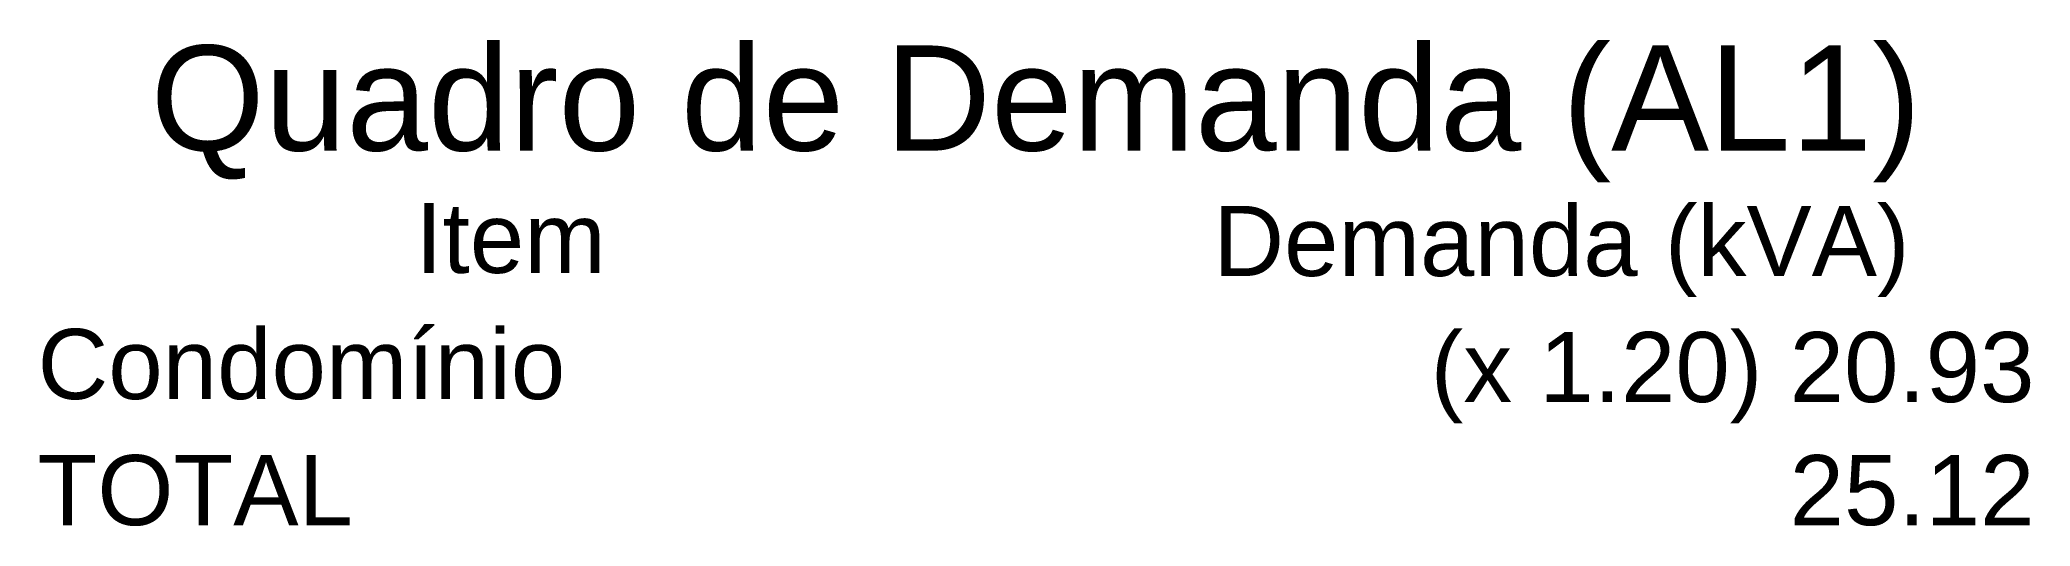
# Model space of a CAD drawing. Header units: millimetres. Extents: x -395 to 1008, y 9 to 692.
# Drawn here: x 1001.5 to 1007.52, y 591.22 to 592.69 of the extents above.
import ezdxf

# ---------------------------------------------------------------- set-up
doc = ezdxf.new("R2010")
doc.units = ezdxf.units.MM
doc.header["$LTSCALE"] = 0.1
doc.header["$MEASUREMENT"] = 0
doc.layers.add('DI-Textos_do_quadro', color=7, linetype='Continuous')
doc.layers.add('DI-Título_do_quadro', color=1, linetype='Continuous')
doc.styles.add('Arial', font='arial.ttf')

msp = doc.modelspace()

# ---------------------------------------------------------------- texts
at = {"layer": 'DI-Textos_do_quadro', "char_height": 0.2118, "line_spacing_factor": 0.9, "style": 'Arial'}
for s, insert, width, attachment_point in [('Item', (1002.924, 591.9789), 1.127998, 8), ('Demanda (kVA)', (1006.101, 591.909), 4.125986, 8), ('Condomínio', (1001.494, 591.5979), 3.127412, 7), ('(x 1.20) 20.93', (1007.531, 591.528), 3.578838, 9), ('TOTAL', (1001.494, 591.2169), 1.869141, 7), ('25.12', (1007.531, 591.2169), 1.451416, 9)]:
    msp.add_mtext(s, dxfattribs=dict(at, insert=insert, width=width, attachment_point=attachment_point))
at = {"layer": 'DI-Título_do_quadro', "insert": (1004.512, 592.256), "char_height": 0.3177, "width": 10.615, "attachment_point": 8, "line_spacing_factor": 0.9, "style": 'Arial'}
msp.add_mtext('Quadro de Demanda (AL1)', dxfattribs=at)

doc.saveas('drawing.dxf')
